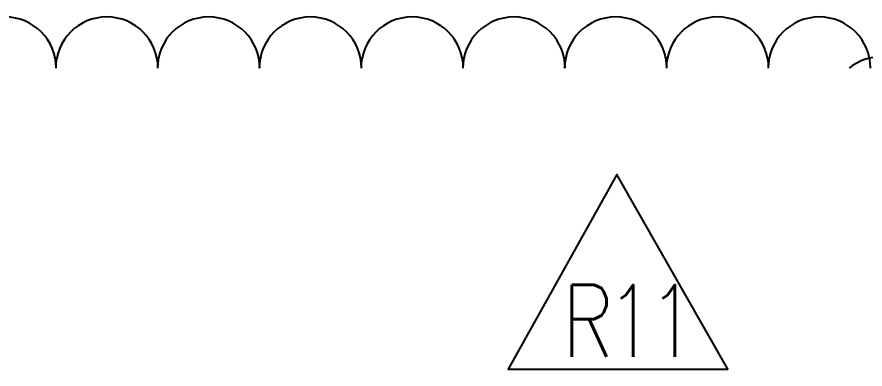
# Model space of a CAD drawing. Header units: millimetres. Extents: x -37020 to 35906, y -101 to 52234.
# Drawn here: x -3.16 to 13.43, y 341.05 to 347.94 of the extents above; entities that cross this region are included whole.
import ezdxf

# ---------------------------------------------------------------- set-up
doc = ezdxf.new("R2010")
doc.units = ezdxf.units.MM
doc.layers.add('R10', color=240, linetype='Continuous')
doc.layers.add('R11', color=240, linetype='Continuous')
doc.styles.add('Romans PF', font='romans.shx', dxfattribs={"width": 0.8})

# ---------------------------------------------------------------- blocks, each defined once
blk = doc.blocks.new('*U251')
at = {"layer": 'R11', "color": 0, "linetype": 'ByBlock', "lineweight": -2, "transparency": 16777216}
for centre, start, end in [((74.568, 21.793), 0, 180), ((76.559, 21.793), 0, 180), ((78.551, 21.793), 0, 180), ((80.542, 21.793), 0, 180), ((82.533, 21.793), 0, 180), ((84.525, 21.793), 0, 180), ((86.516, 21.793), 0, 180), ((88.507, 21.793), 0, 180), ((90.499, 21.793), 0, 180), ((91.713, 21.016), 270, 129.016)]:
    blk.add_arc(centre, 1, start, end, dxfattribs=at)

msp = doc.modelspace()

# ---------------------------------------------------------------- linework, layer by layer
at = {"layer": 'R10', "linetype": 'Continuous'}
msp.add_lwpolyline([(8.572, 341.0541), (10.7459, 341.0541), (8.572, 344.8608), (6.4449, 341.0541), (8.572, 341.0541)], dxfattribs=at)

# ---------------------------------------------------------------- block references
at = {"layer": 'R11'}
msp.add_blockref('*U251', (-77.9652, 325.1485), dxfattribs=at)

# ---------------------------------------------------------------- texts
at = {"layer": 'R10', "insert": (7.4992, 341.9981), "char_height": 2.25, "width": 135.000007, "attachment_point": 4, "style": 'Romans PF'}
msp.add_mtext('{\\H0.625x;\\T0.75;R11}', dxfattribs=at)

doc.saveas('drawing.dxf')
